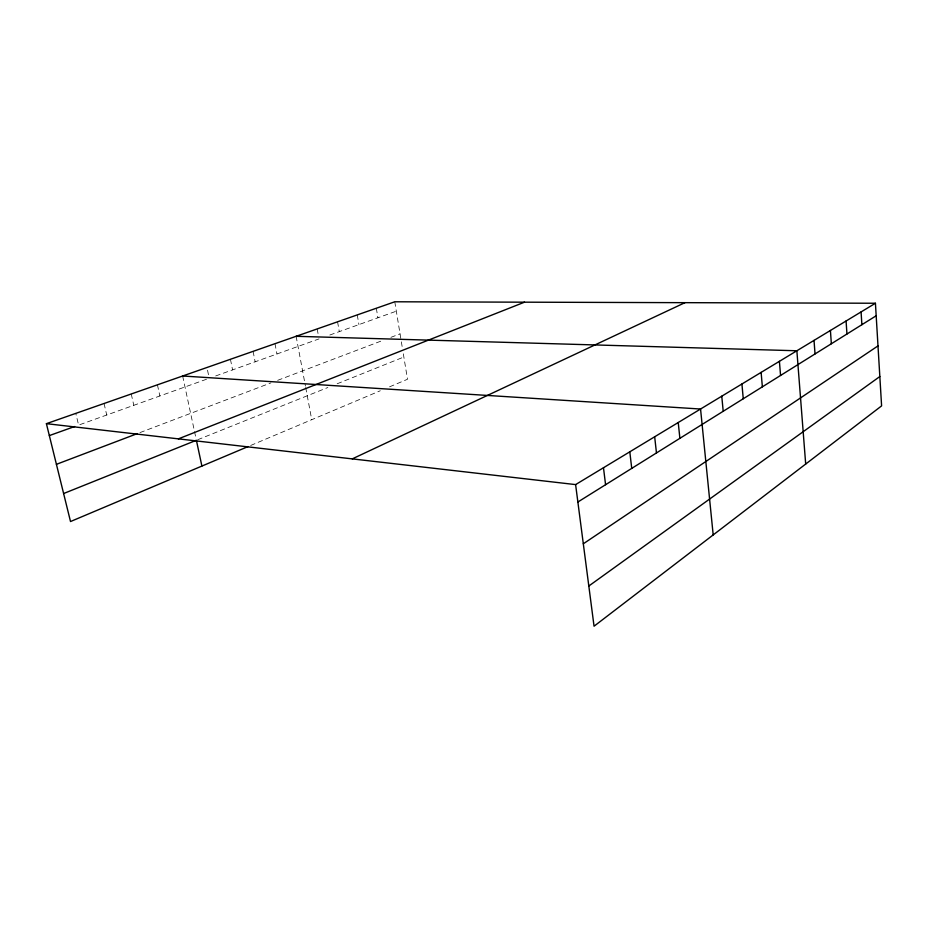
<?xml version="1.0" encoding="UTF-8"?>
<svg xmlns="http://www.w3.org/2000/svg" width="928" height="928" viewBox="0 0 928 928"><rect width="100%" height="100%" fill="white"/><g stroke="black" fill="none" stroke-linecap="round" stroke-linejoin="round"><path stroke-width="0.7" stroke-dasharray="4.64 3.48" d="M250.688 445.463L380.306 390.746M389.563 386.837L407.508 379.262L403.181 352.93M197.71 439.733L327.862 387.51M337.166 383.774L403.854 357.013M139.966 432.599L270.918 382.893M277.669 380.329L381.802 340.796M390.932 337.34L400.049 333.871M206.515 379.239L78.602 425.105L75.794 413.389M215.702 375.944L319.012 338.906M329.834 335.02L396.326 311.182M104.052 403.494L106.732 415.013M131.242 393.982L133.806 405.304M157.424 384.83L159.871 395.966M182.642 376.002L196.086 438.851M207.524 370.191L208.649 375.573M230.434 359.287L232.58 369.889M253.089 351.352L255.142 361.804M274.978 343.696L276.95 353.986M296.125 336.296L305.44 386.094M305.706 387.475L311.727 419.7M317.19 328.93L318.234 334.625M337.56 321.807L339.3 331.621M357.257 314.917L358.927 324.591M376.316 308.247L377.928 317.782M394.783 301.786L402.288 347.49"/><path stroke-width="1.39" d="M588.816 586.009L879.837 376.536M583.318 543.785L877.992 345.9M577.877 502.013L876.183 315.764M575.604 484.602L875.429 303.247L881.6 405.884L594.048 626.214L575.604 484.602L46.4 423.667L70.516 521.536L248.112 446.554M352.269 458.884L684.968 302.667M63.614 493.534L196.388 440.266L201.898 466.065M178.373 438.863L524.494 302.18M56.422 464.325L137.298 433.62M49.335 435.592L74.611 426.532M46.4 423.667L394.783 301.786L875.429 303.247M296.125 336.296L796.862 350.772L805.69 464.058M182.642 376.002L700.559 409.028L713.191 534.934M603.478 467.735L605.578 484.718M629.799 451.82L631.736 468.385M654.669 436.775L656.467 452.945M678.229 422.53L679.888 438.318M721.764 396.198L723.202 411.278M741.924 384.006L743.258 398.75M761.122 372.395L762.364 386.825M779.404 361.328L780.564 375.457M814.03 340.39L815.028 353.939M830.421 330.472L831.349 343.754M846.081 320.995L846.951 334.01M861.08 311.936L861.88 324.684"/></g></svg>
